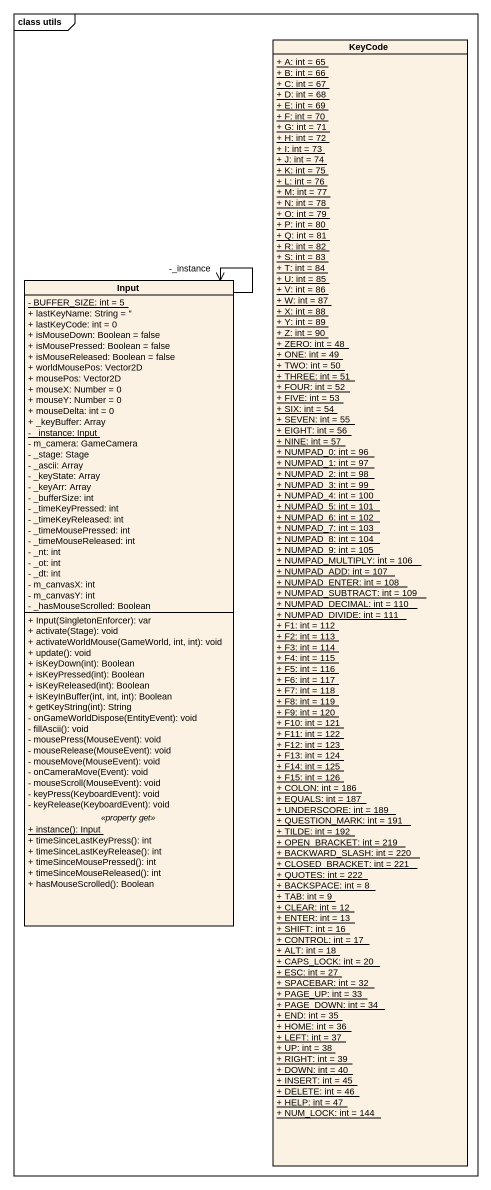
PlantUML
@startuml
mainframe class utils
hide circle
hide empty members
skinparam classAttributeIconSize 0
class KeyCode {
  {static} + A: int = 65
  {static} + B: int = 66
  {static} + C: int = 67
  {static} + D: int = 68
  {static} + E: int = 69
  {static} + F: int = 70
  {static} + G: int = 71
  {static} + H: int = 72
  {static} + I: int = 73
  {static} + J: int = 74
  {static} + K: int = 75
  {static} + L: int = 76
  {static} + M: int = 77
  {static} + N: int = 78
  {static} + O: int = 79
  {static} + P: int = 80
  {static} + Q: int = 81
  {static} + R: int = 82
  {static} + S: int = 83
  {static} + T: int = 84
  {static} + U: int = 85
  {static} + V: int = 86
  {static} + W: int = 87
  {static} + X: int = 88
  {static} + Y: int = 89
  {static} + Z: int = 90
  {static} + ZERO: int = 48
  {static} + ONE: int = 49
  {static} + TWO: int = 50
  {static} + THREE: int = 51
  {static} + FOUR: int = 52
  {static} + FIVE: int = 53
  {static} + SIX: int = 54
  {static} + SEVEN: int = 55
  {static} + EIGHT: int = 56
  {static} + NINE: int = 57
  {static} + NUMPAD_0: int = 96
  {static} + NUMPAD_1: int = 97
  {static} + NUMPAD_2: int = 98
  {static} + NUMPAD_3: int = 99
  {static} + NUMPAD_4: int = 100
  {static} + NUMPAD_5: int = 101
  {static} + NUMPAD_6: int = 102
  {static} + NUMPAD_7: int = 103
  {static} + NUMPAD_8: int = 104
  {static} + NUMPAD_9: int = 105
  {static} + NUMPAD_MULTIPLY: int = 106
  {static} + NUMPAD_ADD: int = 107
  {static} + NUMPAD_ENTER: int = 108
  {static} + NUMPAD_SUBTRACT: int = 109
  {static} + NUMPAD_DECIMAL: int = 110
  {static} + NUMPAD_DIVIDE: int = 111
  {static} + F1: int = 112
  {static} + F2: int = 113
  {static} + F3: int = 114
  {static} + F4: int = 115
  {static} + F5: int = 116
  {static} + F6: int = 117
  {static} + F7: int = 118
  {static} + F8: int = 119
  {static} + F9: int = 120
  {static} + F10: int = 121
  {static} + F11: int = 122
  {static} + F12: int = 123
  {static} + F13: int = 124
  {static} + F14: int = 125
  {static} + F15: int = 126
  {static} + COLON: int = 186
  {static} + EQUALS: int = 187
  {static} + UNDERSCORE: int = 189
  {static} + QUESTION_MARK: int = 191
  {static} + TILDE: int = 192
  {static} + OPEN_BRACKET: int = 219
  {static} + BACKWARD_SLASH: int = 220
  {static} + CLOSED_BRACKET: int = 221
  {static} + QUOTES: int = 222
  {static} + BACKSPACE: int = 8
  {static} + TAB: int = 9
  {static} + CLEAR: int = 12
  {static} + ENTER: int = 13
  {static} + SHIFT: int = 16
  {static} + CONTROL: int = 17
  {static} + ALT: int = 18
  {static} + CAPS_LOCK: int = 20
  {static} + ESC: int = 27
  {static} + SPACEBAR: int = 32
  {static} + PAGE_UP: int = 33
  {static} + PAGE_DOWN: int = 34
  {static} + END: int = 35
  {static} + HOME: int = 36
  {static} + LEFT: int = 37
  {static} + UP: int = 38
  {static} + RIGHT: int = 39
  {static} + DOWN: int = 40
  {static} + INSERT: int = 45
  {static} + DELETE: int = 46
  {static} + HELP: int = 47
  {static} + NUM_LOCK: int = 144
}
class Input {
  {static} - BUFFER_SIZE: int = 5
  + lastKeyName: String = ''
  + lastKeyCode: int = 0
  + isMouseDown: Boolean = false
  + isMousePressed: Boolean = false
  + isMouseReleased: Boolean = false
  + worldMousePos: Vector2D
  + mousePos: Vector2D
  + mouseX: Number = 0
  + mouseY: Number = 0
  + mouseDelta: int = 0
  + _keyBuffer: Array
  {static} - _instance: Input
  - m_camera: GameCamera
  - _stage: Stage
  - _ascii: Array
  - _keyState: Array
  - _keyArr: Array
  - _bufferSize: int
  - _timeKeyPressed: int
  - _timeKeyReleased: int
  - _timeMousePressed: int
  - _timeMouseReleased: int
  - _nt: int
  - _ot: int
  - _dt: int
  - m_canvasX: int
  - m_canvasY: int
  - _hasMouseScrolled: Boolean
  --
  + Input(SingletonEnforcer): var
  + activate(Stage): void
  + activateWorldMouse(GameWorld, int, int): void
  + update(): void
  + isKeyDown(int): Boolean
  + isKeyPressed(int): Boolean
  + isKeyReleased(int): Boolean
  + isKeyInBuffer(int, int, int): Boolean
  + getKeyString(int): String
  - onGameWorldDispose(EntityEvent): void
  - fillAscii(): void
  - mousePress(MouseEvent): void
  - mouseRelease(MouseEvent): void
  - mouseMove(MouseEvent): void
  - onCameraMove(Event): void
  - mouseScroll(MouseEvent): void
  - keyPress(KeyboardEvent): void
  - keyRelease(KeyboardEvent): void
  .. <<property get>> ..
  {static} + instance(): Input
  + timeSinceLastKeyPress(): int
  + timeSinceLastKeyRelease(): int
  + timeSinceMousePressed(): int
  + timeSinceMouseReleased(): int
  + hasMouseScrolled(): Boolean
}
Input --> "-_instance" Input
@enduml
